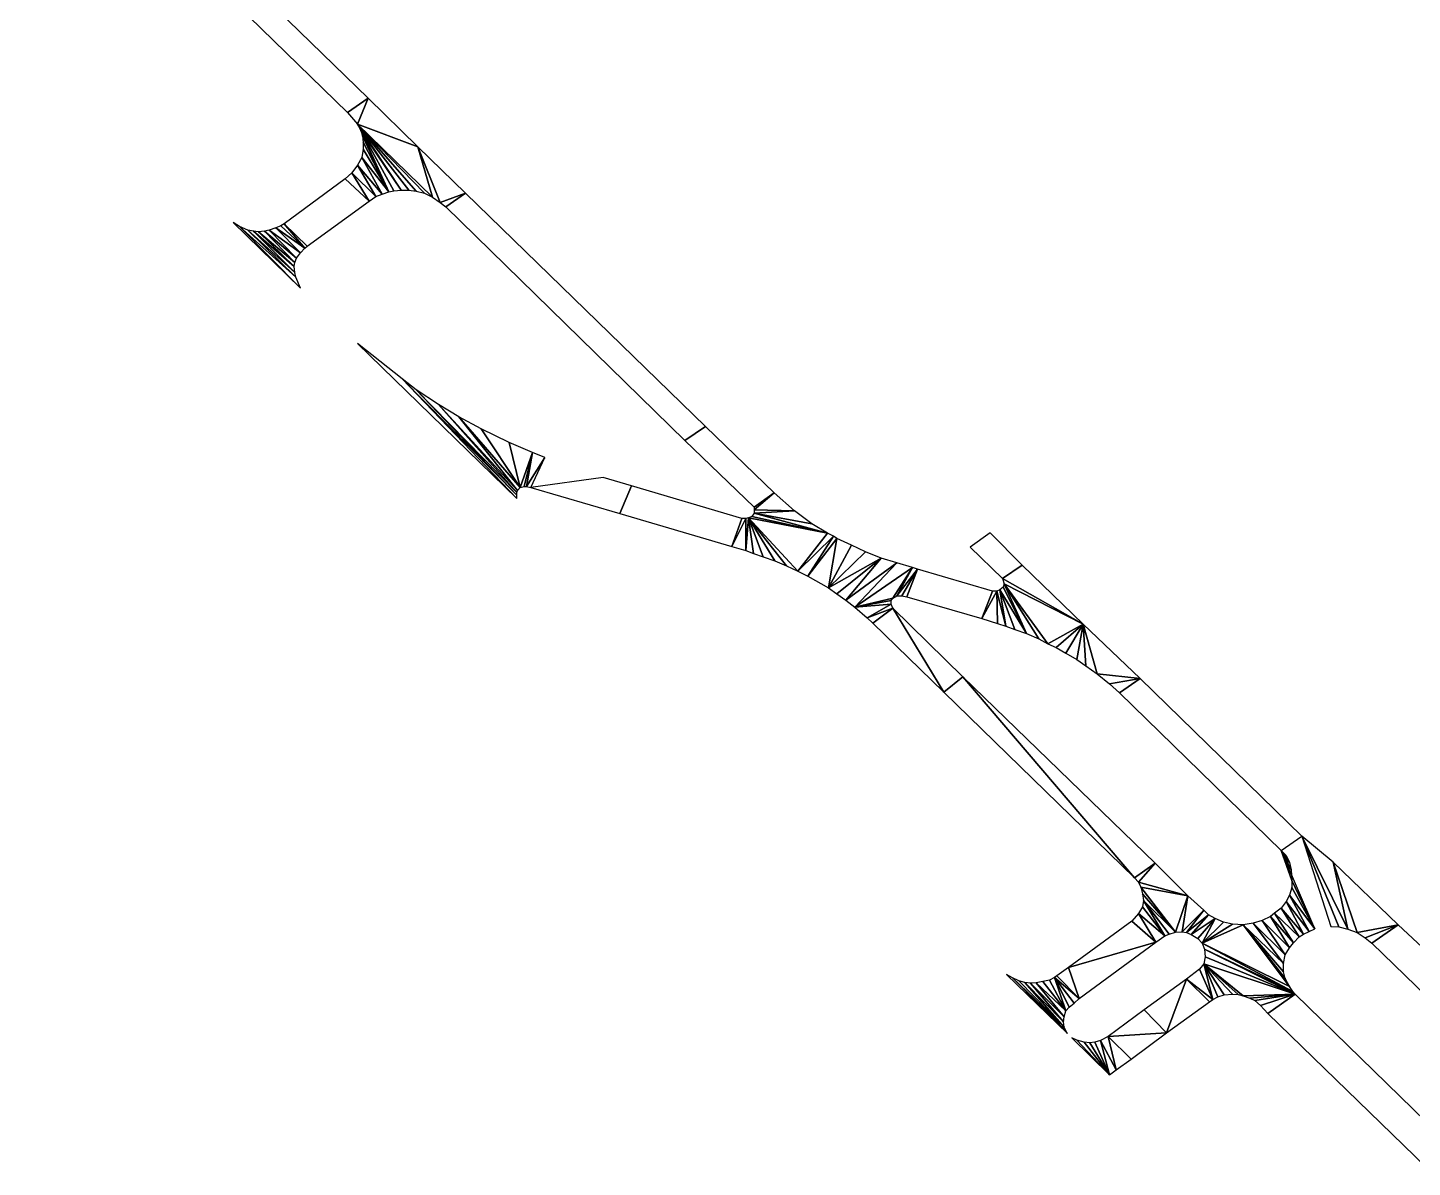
# Model space of a CAD drawing. Extents: x -35426929 to -35396731, y 11996534 to 12011444.
# Drawn here: x -35423335 to -35418661, y 12001857 to 12005703 of the extents above; entities that cross this region are included whole.
import ezdxf

# ---------------------------------------------------------------- set-up
doc = ezdxf.new("R2010")
doc.units = 0

msp = doc.modelspace()

# ---------------------------------------------------------------- linework, layer by layer
at = {"layer": 'mg_to_dxf', "color": 52}
for points in [[(-35423335.13, 12006467.45), (-35422254.91, 12005416.46), (-35422185.31, 12005465.18), (-35423268.31, 12006516.17)], [(-35422221.5, 12005377.49), (-35422221.5, 12005377.49), (-35422185.31, 12005465.18), (-35422254.91, 12005416.46)], [(-35422018.26, 12005300.92), (-35422018.26, 12005300.92), (-35422185.31, 12005465.18), (-35422221.5, 12005377.49)], [(-35422221.5, 12005377.49), (-35422221.5, 12005377.49), (-35422073.94, 12005154.76), (-35422048.89, 12005154.76)], [(-35422221.5, 12005377.49), (-35422221.5, 12005377.49), (-35422048.89, 12005154.76), (-35422023.83, 12005150.58)], [(-35422221.5, 12005377.49), (-35422221.5, 12005377.49), (-35422023.83, 12005150.58), (-35421995.99, 12005143.62)], [(-35422221.5, 12005377.49), (-35422221.5, 12005377.49), (-35422210.36, 12005355.21), (-35422073.94, 12005154.76)], [(-35421968.15, 12005131.09), (-35421968.15, 12005131.09), (-35422221.5, 12005377.49), (-35421995.99, 12005143.62)], [(-35421968.15, 12005131.09), (-35421968.15, 12005131.09), (-35422018.26, 12005300.92), (-35422221.5, 12005377.49)], [(-35422210.36, 12005355.21), (-35422210.36, 12005355.21), (-35422115.7, 12005149.19), (-35422099, 12005151.98)], [(-35422210.36, 12005355.21), (-35422210.36, 12005355.21), (-35422099, 12005151.98), (-35422073.94, 12005154.76)], [(-35422210.36, 12005355.21), (-35422210.36, 12005355.21), (-35422204.79, 12005337.12), (-35422115.7, 12005149.19)], [(-35422204.79, 12005337.12), (-35422204.79, 12005337.12), (-35422202.01, 12005316.24), (-35422115.7, 12005149.19)], [(-35422202.01, 12005292.57), (-35422202.01, 12005292.57), (-35422207.58, 12005264.73), (-35422115.7, 12005149.19)], [(-35422202.01, 12005316.24), (-35422202.01, 12005316.24), (-35422202.01, 12005292.57), (-35422115.7, 12005149.19)], [(-35421943.09, 12005113), (-35421943.09, 12005113), (-35421856.79, 12005143.62), (-35422018.26, 12005300.92)], [(-35421943.09, 12005113), (-35421943.09, 12005113), (-35422018.26, 12005300.92), (-35421968.15, 12005131.09)], [(-35422221.5, 12005238.28), (-35422221.5, 12005238.28), (-35422240.99, 12005213.23), (-35422160.25, 12005132.49)], [(-35422207.58, 12005264.73), (-35422207.58, 12005264.73), (-35422221.5, 12005238.28), (-35422137.98, 12005140.84)], [(-35422221.5, 12005238.28), (-35422221.5, 12005238.28), (-35422160.25, 12005132.49), (-35422137.98, 12005140.84)], [(-35422207.58, 12005264.73), (-35422207.58, 12005264.73), (-35422137.98, 12005140.84), (-35422115.7, 12005149.19)], [(-35422391.33, 12004965.44), (-35422182.52, 12005117.17), (-35422263.26, 12005192.34), (-35422469.28, 12005040.61)], [(-35422240.99, 12005213.23), (-35422240.99, 12005213.23), (-35422263.26, 12005192.34), (-35422182.52, 12005117.17)], [(-35422240.99, 12005213.23), (-35422240.99, 12005213.23), (-35422182.52, 12005117.17), (-35422160.25, 12005132.49)], [(-35421943.09, 12005113), (-35421943.09, 12005113), (-35421923.6, 12005097.69), (-35421856.79, 12005143.62)], [(-35421923.6, 12005097.69), (-35421116.22, 12004309.79), (-35421046.62, 12004357.12), (-35421856.79, 12005143.62)], [(-35422619.62, 12005032.26), (-35422619.62, 12005032.26), (-35422641.89, 12005044.79), (-35422413.6, 12004823.45)], [(-35422619.62, 12005032.26), (-35422619.62, 12005032.26), (-35422413.6, 12004823.45), (-35422430.3, 12004861.04)], [(-35422591.78, 12005019.73), (-35422591.78, 12005019.73), (-35422619.62, 12005032.26), (-35422430.3, 12004861.04)], [(-35422591.78, 12005019.73), (-35422591.78, 12005019.73), (-35422430.3, 12004861.04), (-35422433.09, 12004876.35)], [(-35422572.29, 12005015.56), (-35422572.29, 12005015.56), (-35422591.78, 12005019.73), (-35422433.09, 12004876.35)], [(-35422572.29, 12005015.56), (-35422572.29, 12005015.56), (-35422433.09, 12004876.35), (-35422435.87, 12004897.23)], [(-35422555.59, 12005014.16), (-35422555.59, 12005014.16), (-35422572.29, 12005015.56), (-35422435.87, 12004897.23)], [(-35422536.1, 12005015.56), (-35422536.1, 12005015.56), (-35422555.59, 12005014.16), (-35422433.09, 12004909.76)], [(-35422555.59, 12005014.16), (-35422555.59, 12005014.16), (-35422435.87, 12004897.23), (-35422433.09, 12004909.76)], [(-35422519.4, 12005019.73), (-35422519.4, 12005019.73), (-35422536.1, 12005015.56), (-35422427.52, 12004925.07)], [(-35422536.1, 12005015.56), (-35422536.1, 12005015.56), (-35422433.09, 12004909.76), (-35422427.52, 12004925.07)], [(-35422497.12, 12005026.69), (-35422497.12, 12005026.69), (-35422519.4, 12005019.73), (-35422413.6, 12004943.17)], [(-35422519.4, 12005019.73), (-35422519.4, 12005019.73), (-35422427.52, 12004925.07), (-35422413.6, 12004943.17)], [(-35422497.12, 12005026.69), (-35422497.12, 12005026.69), (-35422399.68, 12004958.48), (-35422480.42, 12005033.65)], [(-35422497.12, 12005026.69), (-35422497.12, 12005026.69), (-35422413.6, 12004943.17), (-35422399.68, 12004958.48)], [(-35422399.68, 12004958.48), (-35422399.68, 12004958.48), (-35422469.28, 12005040.61), (-35422480.42, 12005033.65)], [(-35422399.68, 12004958.48), (-35422399.68, 12004958.48), (-35422391.33, 12004965.44), (-35422469.28, 12005040.61)], [(-35422071.16, 12004517.21), (-35422071.16, 12004517.21), (-35422221.5, 12004636.92), (-35421684.17, 12004113.52)], [(-35422071.16, 12004517.21), (-35422071.16, 12004517.21), (-35421684.17, 12004113.52), (-35421684.17, 12004124.65)], [(-35422023.83, 12004481.01), (-35422023.83, 12004481.01), (-35422071.16, 12004517.21), (-35421684.17, 12004124.65)], [(-35422023.83, 12004481.01), (-35422023.83, 12004481.01), (-35421684.17, 12004124.65), (-35421684.17, 12004134.4)], [(-35421948.66, 12004430.9), (-35421948.66, 12004430.9), (-35422023.83, 12004481.01), (-35421684.17, 12004134.4)], [(-35421948.66, 12004430.9), (-35421948.66, 12004430.9), (-35421684.17, 12004134.4), (-35421681.39, 12004141.36)], [(-35421879.06, 12004389.14), (-35421879.06, 12004389.14), (-35421948.66, 12004430.9), (-35421681.39, 12004141.36)], [(-35421879.06, 12004389.14), (-35421879.06, 12004389.14), (-35421681.39, 12004141.36), (-35421673.04, 12004151.1)], [(-35421803.89, 12004348.77), (-35421803.89, 12004348.77), (-35421879.06, 12004389.14), (-35421673.04, 12004151.1)], [(-35421709.23, 12004302.83), (-35421709.23, 12004302.83), (-35421803.89, 12004348.77), (-35421673.04, 12004151.1)], [(-35421116.22, 12004309.79), (-35420882.36, 12004084.28), (-35420815.54, 12004133), (-35421046.62, 12004357.12)], [(-35421709.23, 12004302.83), (-35421709.23, 12004302.83), (-35421673.04, 12004151.1), (-35421631.28, 12004269.42)], [(-35421631.28, 12004269.42), (-35421631.28, 12004269.42), (-35421673.04, 12004151.1), (-35421659.12, 12004153.89)], [(-35421631.28, 12004269.42), (-35421631.28, 12004269.42), (-35421659.12, 12004153.89), (-35421650.76, 12004153.89)], [(-35421650.76, 12004153.89), (-35421650.76, 12004153.89), (-35421589.51, 12004252.72), (-35421631.28, 12004269.42)], [(-35421650.76, 12004153.89), (-35421650.76, 12004153.89), (-35421636.84, 12004151.1), (-35421589.51, 12004252.72)], [(-35421636.84, 12004151.1), (-35421336.16, 12004063.4), (-35421297.19, 12004156.67), (-35421391.85, 12004184.51)], [(-35421336.16, 12004063.4), (-35420957.53, 12003952.04), (-35420924.12, 12004046.7), (-35421297.19, 12004156.67)], [(-35420745.94, 12004071.76), (-35420745.94, 12004071.76), (-35420815.54, 12004133), (-35420882.36, 12004075.93)], [(-35420882.36, 12004075.93), (-35420882.36, 12004075.93), (-35420815.54, 12004133), (-35420882.36, 12004084.28)], [(-35420634.58, 12003996.59), (-35420634.58, 12003996.59), (-35420882.36, 12004064.79), (-35420890.71, 12004053.66)], [(-35420882.36, 12004064.79), (-35420882.36, 12004064.79), (-35420745.94, 12004071.76), (-35420882.36, 12004075.93)], [(-35420687.48, 12004028.6), (-35420687.48, 12004028.6), (-35420745.94, 12004071.76), (-35420882.36, 12004064.79)], [(-35420634.58, 12003996.59), (-35420634.58, 12003996.59), (-35420687.48, 12004028.6), (-35420882.36, 12004064.79)], [(-35420910.2, 12004046.7), (-35420910.2, 12004046.7), (-35420957.53, 12003952.04), (-35420910.2, 12003938.12)], [(-35420910.2, 12004046.7), (-35420910.2, 12004046.7), (-35420924.12, 12004046.7), (-35420957.53, 12003952.04)], [(-35420901.85, 12004048.09), (-35420901.85, 12004048.09), (-35420910.2, 12003938.12), (-35420885.14, 12003928.38)], [(-35420901.85, 12004048.09), (-35420901.85, 12004048.09), (-35420910.2, 12004046.7), (-35420910.2, 12003938.12)], [(-35420890.71, 12004053.66), (-35420890.71, 12004053.66), (-35420901.85, 12004048.09), (-35420634.58, 12003996.59)], [(-35420901.85, 12004048.09), (-35420901.85, 12004048.09), (-35420734.8, 12003868.52), (-35420634.58, 12003996.59)], [(-35420851.74, 12003917.24), (-35420851.74, 12003917.24), (-35420901.85, 12004048.09), (-35420885.14, 12003928.38)], [(-35420901.85, 12004048.09), (-35420901.85, 12004048.09), (-35420851.74, 12003917.24), (-35420812.76, 12003903.32)], [(-35420773.78, 12003886.61), (-35420773.78, 12003886.61), (-35420734.8, 12003868.52), (-35420901.85, 12004048.09)], [(-35420773.78, 12003886.61), (-35420773.78, 12003886.61), (-35420901.85, 12004048.09), (-35420812.76, 12003903.32)], [(-35420634.58, 12003996.59), (-35420634.58, 12003996.59), (-35420734.8, 12003868.52), (-35420615.09, 12003986.84)], [(-35420734.8, 12003868.52), (-35420734.8, 12003868.52), (-35420701.4, 12003851.81), (-35420615.09, 12003986.84)], [(-35420615.09, 12003986.84), (-35420615.09, 12003986.84), (-35420701.4, 12003851.81), (-35420603.95, 12003978.49)], [(-35420631.79, 12003812.84), (-35420631.79, 12003812.84), (-35420603.95, 12003978.49), (-35420701.4, 12003851.81)], [(-35420631.79, 12003812.84), (-35420631.79, 12003812.84), (-35420553.84, 12003956.22), (-35420603.95, 12003978.49)], [(-35419977.54, 12003889.4), (-35420086.12, 12003997.98), (-35420152.93, 12003949.26), (-35420044.35, 12003843.46)], [(-35420506.51, 12003933.94), (-35420506.51, 12003933.94), (-35420553.84, 12003956.22), (-35420631.79, 12003812.84)], [(-35420453.61, 12003913.06), (-35420453.61, 12003913.06), (-35420506.51, 12003933.94), (-35420631.79, 12003812.84)], [(-35420453.61, 12003913.06), (-35420453.61, 12003913.06), (-35420631.79, 12003812.84), (-35420603.95, 12003791.96)], [(-35420453.61, 12003913.06), (-35420453.61, 12003913.06), (-35420603.95, 12003791.96), (-35420573.33, 12003771.08)], [(-35420400.72, 12003896.36), (-35420400.72, 12003896.36), (-35420453.61, 12003913.06), (-35420573.33, 12003771.08)], [(-35420400.72, 12003896.36), (-35420400.72, 12003896.36), (-35420573.33, 12003771.08), (-35420542.7, 12003747.41)], [(-35420347.82, 12003881.05), (-35420347.82, 12003881.05), (-35420400.72, 12003896.36), (-35420542.7, 12003747.41)], [(-35420347.82, 12003881.05), (-35420347.82, 12003881.05), (-35420542.7, 12003747.41), (-35420414.64, 12003778.04)], [(-35420400.72, 12003785), (-35420400.72, 12003785), (-35420347.82, 12003881.05), (-35420414.64, 12003778.04)], [(-35420331.11, 12003875.48), (-35420331.11, 12003875.48), (-35420347.82, 12003881.05), (-35420400.72, 12003785)], [(-35420384.01, 12003785), (-35420384.01, 12003785), (-35420331.11, 12003875.48), (-35420400.72, 12003785)], [(-35420384.01, 12003785), (-35420384.01, 12003785), (-35420367.31, 12003782.21), (-35420331.11, 12003875.48)], [(-35420367.31, 12003782.21), (-35420113.96, 12003708.43), (-35420077.76, 12003801.7), (-35420331.11, 12003875.48)], [(-35420044.35, 12003843.46), (-35420044.35, 12003843.46), (-35419771.52, 12003690.34), (-35419977.54, 12003889.4)], [(-35420038.79, 12003825.36), (-35420038.79, 12003825.36), (-35419771.52, 12003690.34), (-35420044.35, 12003843.46)], [(-35420063.84, 12003801.7), (-35420063.84, 12003801.7), (-35420113.96, 12003708.43), (-35420061.06, 12003691.73)], [(-35420063.84, 12003801.7), (-35420063.84, 12003801.7), (-35420077.76, 12003801.7), (-35420113.96, 12003708.43)], [(-35420063.84, 12003801.7), (-35420063.84, 12003801.7), (-35420033.22, 12003683.38), (-35420052.71, 12003805.88)], [(-35420033.22, 12003683.38), (-35420033.22, 12003683.38), (-35420063.84, 12003801.7), (-35420061.06, 12003691.73)], [(-35420052.71, 12003805.88), (-35420052.71, 12003805.88), (-35419963.62, 12003658.32), (-35420041.57, 12003814.23)], [(-35420033.22, 12003683.38), (-35420033.22, 12003683.38), (-35420002.59, 12003672.24), (-35420052.71, 12003805.88)], [(-35420052.71, 12003805.88), (-35420052.71, 12003805.88), (-35420002.59, 12003672.24), (-35419963.62, 12003658.32)], [(-35419963.62, 12003658.32), (-35419963.62, 12003658.32), (-35420038.79, 12003825.36), (-35420041.57, 12003814.23)], [(-35420038.79, 12003825.36), (-35420038.79, 12003825.36), (-35419891.23, 12003623.52), (-35419771.52, 12003690.34)], [(-35419921.86, 12003640.22), (-35419921.86, 12003640.22), (-35419891.23, 12003623.52), (-35420038.79, 12003825.36)], [(-35419963.62, 12003658.32), (-35419963.62, 12003658.32), (-35419921.86, 12003640.22), (-35420038.79, 12003825.36)], [(-35420414.64, 12003778.04), (-35420414.64, 12003778.04), (-35420542.7, 12003747.41), (-35420420.2, 12003769.68)], [(-35420542.7, 12003747.41), (-35420542.7, 12003747.41), (-35420420.2, 12003757.15), (-35420420.2, 12003769.68)], [(-35420542.7, 12003747.41), (-35420542.7, 12003747.41), (-35420500.94, 12003711.22), (-35420420.2, 12003757.15)], [(-35420500.94, 12003711.22), (-35420500.94, 12003711.22), (-35420414.64, 12003743.23), (-35420420.2, 12003757.15)], [(-35420500.94, 12003711.22), (-35420500.94, 12003711.22), (-35420481.45, 12003693.12), (-35420414.64, 12003743.23)], [(-35420242.02, 12003460.65), (-35420242.02, 12003460.65), (-35420414.64, 12003743.23), (-35420481.45, 12003693.12)], [(-35420242.02, 12003460.65), (-35420242.02, 12003460.65), (-35420177.99, 12003512.16), (-35420414.64, 12003743.23)], [(-35419771.52, 12003690.34), (-35419771.52, 12003690.34), (-35419891.23, 12003623.52), (-35419863.39, 12003610.99)], [(-35419829.98, 12003591.5), (-35419829.98, 12003591.5), (-35419771.52, 12003690.34), (-35419863.39, 12003610.99)], [(-35419793.79, 12003570.62), (-35419793.79, 12003570.62), (-35419771.52, 12003690.34), (-35419829.98, 12003591.5)], [(-35419763.16, 12003549.74), (-35419763.16, 12003549.74), (-35419771.52, 12003690.34), (-35419793.79, 12003570.62)], [(-35419724.19, 12003521.9), (-35419724.19, 12003521.9), (-35419771.52, 12003690.34), (-35419763.16, 12003549.74)], [(-35419579.41, 12003506.59), (-35419579.41, 12003506.59), (-35419771.52, 12003690.34), (-35419724.19, 12003521.9)], [(-35420242.02, 12003460.65), (-35420242.02, 12003460.65), (-35419598.9, 12002834.23), (-35420177.99, 12003512.16)], [(-35420177.99, 12003512.16), (-35420177.99, 12003512.16), (-35419598.9, 12002834.23), (-35419529.3, 12002882.96)], [(-35419682.42, 12003488.49), (-35419682.42, 12003488.49), (-35419579.41, 12003506.59), (-35419724.19, 12003521.9)], [(-35419682.42, 12003488.49), (-35419682.42, 12003488.49), (-35419649.02, 12003457.87), (-35419579.41, 12003506.59)], [(-35419649.02, 12003457.87), (-35419103.34, 12002926.11), (-35419033.74, 12002974.83), (-35419579.41, 12003506.59)], [(-35418908.45, 12002668.58), (-35418908.45, 12002668.58), (-35419033.74, 12002974.83), (-35418936.29, 12002669.97)], [(-35418877.83, 12002660.23), (-35418877.83, 12002660.23), (-35419033.74, 12002974.83), (-35418908.45, 12002668.58)], [(-35418877.83, 12002660.23), (-35418877.83, 12002660.23), (-35418927.94, 12002887.13), (-35419033.74, 12002974.83)], [(-35419067.14, 12002824.49), (-35419067.14, 12002824.49), (-35418989.19, 12002661.62), (-35419103.34, 12002926.11)], [(-35419067.14, 12002824.49), (-35419067.14, 12002824.49), (-35419103.34, 12002926.11), (-35419069.93, 12002860.68)], [(-35419103.34, 12002926.11), (-35419103.34, 12002926.11), (-35419075.5, 12002885.74), (-35419069.93, 12002860.68)], [(-35419103.34, 12002926.11), (-35419103.34, 12002926.11), (-35419086.63, 12002909.4), (-35419075.5, 12002885.74)], [(-35419584.98, 12002818.92), (-35419584.98, 12002818.92), (-35419529.3, 12002882.96), (-35419598.9, 12002834.23)], [(-35419417.94, 12002772.99), (-35419417.94, 12002772.99), (-35419529.3, 12002882.96), (-35419584.98, 12002818.92)], [(-35418847.2, 12002649.09), (-35418847.2, 12002649.09), (-35418927.94, 12002887.13), (-35418877.83, 12002660.23)], [(-35418708, 12002675.54), (-35418708, 12002675.54), (-35418927.94, 12002887.13), (-35418847.2, 12002649.09)], [(-35419576.63, 12002802.22), (-35419576.63, 12002802.22), (-35419417.94, 12002772.99), (-35419584.98, 12002818.92)], [(-35419576.63, 12002802.22), (-35419576.63, 12002802.22), (-35419459.7, 12002650.49), (-35419417.94, 12002772.99)], [(-35419576.63, 12002802.22), (-35419576.63, 12002802.22), (-35419571.06, 12002779.95), (-35419459.7, 12002650.49)], [(-35419067.14, 12002800.83), (-35419067.14, 12002800.83), (-35419075.5, 12002775.77), (-35418989.19, 12002661.62)], [(-35419067.14, 12002824.49), (-35419067.14, 12002824.49), (-35419067.14, 12002800.83), (-35418989.19, 12002661.62)], [(-35419571.06, 12002779.95), (-35419571.06, 12002779.95), (-35419568.28, 12002757.67), (-35419459.7, 12002650.49)], [(-35419568.28, 12002757.67), (-35419568.28, 12002757.67), (-35419571.06, 12002735.4), (-35419495.89, 12002637.96)], [(-35419568.28, 12002757.67), (-35419568.28, 12002757.67), (-35419495.89, 12002637.96), (-35419481.97, 12002643.53)], [(-35419568.28, 12002757.67), (-35419568.28, 12002757.67), (-35419481.97, 12002643.53), (-35419459.7, 12002650.49)], [(-35419417.94, 12002772.99), (-35419417.94, 12002772.99), (-35419459.7, 12002650.49), (-35419437.43, 12002651.88)], [(-35419417.94, 12002772.99), (-35419417.94, 12002772.99), (-35419437.43, 12002651.88), (-35419365.04, 12002724.26)], [(-35419086.63, 12002753.5), (-35419086.63, 12002753.5), (-35419103.34, 12002731.22), (-35419028.17, 12002643.53)], [(-35419075.5, 12002775.77), (-35419075.5, 12002775.77), (-35419086.63, 12002753.5), (-35419008.68, 12002653.27)], [(-35419086.63, 12002753.5), (-35419086.63, 12002753.5), (-35419028.17, 12002643.53), (-35419008.68, 12002653.27)], [(-35419075.5, 12002775.77), (-35419075.5, 12002775.77), (-35419008.68, 12002653.27), (-35418989.19, 12002661.62)], [(-35419584.98, 12002713.13), (-35419584.98, 12002713.13), (-35419607.25, 12002688.07), (-35419526.52, 12002617.08)], [(-35419571.06, 12002735.4), (-35419571.06, 12002735.4), (-35419584.98, 12002713.13), (-35419495.89, 12002637.96)], [(-35419584.98, 12002713.13), (-35419584.98, 12002713.13), (-35419526.52, 12002617.08), (-35419495.89, 12002637.96)], [(-35419365.04, 12002724.26), (-35419365.04, 12002724.26), (-35419437.43, 12002651.88), (-35419423.51, 12002649.09)], [(-35419423.51, 12002649.09), (-35419423.51, 12002649.09), (-35419348.34, 12002708.95), (-35419365.04, 12002724.26)], [(-35419423.51, 12002649.09), (-35419423.51, 12002649.09), (-35419406.8, 12002642.13), (-35419348.34, 12002708.95)], [(-35419326.06, 12002696.42), (-35419326.06, 12002696.42), (-35419348.34, 12002708.95), (-35419406.8, 12002642.13)], [(-35419061.58, 12002614.29), (-35419061.58, 12002614.29), (-35419125.61, 12002714.52), (-35419139.53, 12002703.38)], [(-35419103.34, 12002731.22), (-35419103.34, 12002731.22), (-35419125.61, 12002714.52), (-35419042.09, 12002635.17)], [(-35419061.58, 12002614.29), (-35419061.58, 12002614.29), (-35419042.09, 12002635.17), (-35419125.61, 12002714.52)], [(-35419028.17, 12002643.53), (-35419028.17, 12002643.53), (-35419103.34, 12002731.22), (-35419042.09, 12002635.17)], [(-35419821.63, 12002530.77), (-35419821.63, 12002530.77), (-35419526.52, 12002617.08), (-35419607.25, 12002688.07)], [(-35419326.06, 12002696.42), (-35419326.06, 12002696.42), (-35419406.8, 12002642.13), (-35419384.53, 12002629.61)], [(-35419370.61, 12002612.9), (-35419370.61, 12002612.9), (-35419326.06, 12002696.42), (-35419384.53, 12002629.61)], [(-35419370.61, 12002612.9), (-35419370.61, 12002612.9), (-35419298.22, 12002683.89), (-35419326.06, 12002696.42)], [(-35419370.61, 12002612.9), (-35419370.61, 12002612.9), (-35419267.6, 12002676.93), (-35419298.22, 12002683.89)], [(-35419370.61, 12002612.9), (-35419370.61, 12002612.9), (-35419231.41, 12002675.54), (-35419267.6, 12002676.93)], [(-35419075.5, 12002466.74), (-35419075.5, 12002466.74), (-35419231.41, 12002675.54), (-35419370.61, 12002612.9)], [(-35419094.99, 12002544.69), (-35419094.99, 12002544.69), (-35419198, 12002681.11), (-35419231.41, 12002675.54)], [(-35419094.99, 12002516.85), (-35419094.99, 12002516.85), (-35419094.99, 12002544.69), (-35419231.41, 12002675.54)], [(-35419089.42, 12002494.58), (-35419089.42, 12002494.58), (-35419094.99, 12002516.85), (-35419231.41, 12002675.54)], [(-35419075.5, 12002466.74), (-35419075.5, 12002466.74), (-35419089.42, 12002494.58), (-35419231.41, 12002675.54)], [(-35419089.42, 12002573.92), (-35419089.42, 12002573.92), (-35419167.37, 12002689.46), (-35419198, 12002681.11)], [(-35419094.99, 12002544.69), (-35419094.99, 12002544.69), (-35419089.42, 12002573.92), (-35419198, 12002681.11)], [(-35419075.5, 12002597.59), (-35419075.5, 12002597.59), (-35419139.53, 12002703.38), (-35419167.37, 12002689.46)], [(-35419089.42, 12002573.92), (-35419089.42, 12002573.92), (-35419075.5, 12002597.59), (-35419167.37, 12002689.46)], [(-35419075.5, 12002597.59), (-35419075.5, 12002597.59), (-35419061.58, 12002614.29), (-35419139.53, 12002703.38)], [(-35418819.36, 12002631), (-35418819.36, 12002631), (-35418708, 12002675.54), (-35418847.2, 12002649.09)], [(-35418819.36, 12002631), (-35418819.36, 12002631), (-35418797.09, 12002612.9), (-35418708, 12002675.54)], [(-35418797.09, 12002612.9), (-35418610.56, 12002431.94), (-35418610.56, 12002583.67), (-35418708, 12002675.54)], [(-35419821.63, 12002530.77), (-35419821.63, 12002530.77), (-35419785.44, 12002426.37), (-35419526.52, 12002617.08)], [(-35419064.36, 12002450.03), (-35419064.36, 12002450.03), (-35419370.61, 12002612.9), (-35419362.26, 12002593.41)], [(-35419064.36, 12002450.03), (-35419064.36, 12002450.03), (-35419075.5, 12002466.74), (-35419370.61, 12002612.9)], [(-35419056.01, 12002441.68), (-35419056.01, 12002441.68), (-35419359.47, 12002566.96), (-35419365.04, 12002543.3)], [(-35419056.01, 12002441.68), (-35419056.01, 12002441.68), (-35419362.26, 12002593.41), (-35419359.47, 12002566.96)], [(-35419056.01, 12002441.68), (-35419056.01, 12002441.68), (-35419064.36, 12002450.03), (-35419362.26, 12002593.41)], [(-35419821.63, 12002530.77), (-35419821.63, 12002530.77), (-35419860.61, 12002502.93), (-35419785.44, 12002426.37)], [(-35419378.96, 12002525.2), (-35419378.96, 12002525.2), (-35419423.51, 12002491.79), (-35419334.42, 12002423.58)], [(-35419365.04, 12002543.3), (-35419365.04, 12002543.3), (-35419378.96, 12002525.2), (-35419334.42, 12002423.58)], [(-35419365.04, 12002543.3), (-35419365.04, 12002543.3), (-35419334.42, 12002423.58), (-35419317.71, 12002431.94)], [(-35419365.04, 12002543.3), (-35419365.04, 12002543.3), (-35419317.71, 12002431.94), (-35419295.44, 12002438.9)], [(-35419365.04, 12002543.3), (-35419365.04, 12002543.3), (-35419295.44, 12002438.9), (-35419267.6, 12002441.68)], [(-35419231.41, 12002436.11), (-35419231.41, 12002436.11), (-35419365.04, 12002543.3), (-35419248.11, 12002440.29)], [(-35419248.11, 12002440.29), (-35419248.11, 12002440.29), (-35419365.04, 12002543.3), (-35419267.6, 12002441.68)], [(-35419056.01, 12002441.68), (-35419056.01, 12002441.68), (-35419365.04, 12002543.3), (-35419231.41, 12002436.11)], [(-35420010.95, 12002495.97), (-35420010.95, 12002495.97), (-35420030.43, 12002507.11), (-35419824.41, 12002308.04)], [(-35420010.95, 12002495.97), (-35420010.95, 12002495.97), (-35419824.41, 12002308.04), (-35419829.98, 12002317.79)], [(-35419988.67, 12002486.23), (-35419988.67, 12002486.23), (-35420010.95, 12002495.97), (-35419835.55, 12002330.32)], [(-35419835.55, 12002330.32), (-35419835.55, 12002330.32), (-35420010.95, 12002495.97), (-35419829.98, 12002317.79)], [(-35419969.18, 12002480.66), (-35419969.18, 12002480.66), (-35419988.67, 12002486.23), (-35419835.55, 12002330.32)], [(-35419969.18, 12002480.66), (-35419969.18, 12002480.66), (-35419835.55, 12002330.32), (-35419838.33, 12002348.41)], [(-35419949.7, 12002477.87), (-35419949.7, 12002477.87), (-35419969.18, 12002480.66), (-35419838.33, 12002348.41)], [(-35419930.21, 12002479.27), (-35419930.21, 12002479.27), (-35419949.7, 12002477.87), (-35419835.55, 12002365.12)], [(-35419949.7, 12002477.87), (-35419949.7, 12002477.87), (-35419838.33, 12002348.41), (-35419835.55, 12002365.12)], [(-35419907.93, 12002483.44), (-35419907.93, 12002483.44), (-35419930.21, 12002479.27), (-35419829.98, 12002384.61)], [(-35419930.21, 12002479.27), (-35419930.21, 12002479.27), (-35419835.55, 12002365.12), (-35419829.98, 12002384.61)], [(-35419907.93, 12002483.44), (-35419907.93, 12002483.44), (-35419829.98, 12002384.61), (-35419885.66, 12002489.01)], [(-35419829.98, 12002384.61), (-35419829.98, 12002384.61), (-35419868.96, 12002497.36), (-35419885.66, 12002489.01)], [(-35419868.96, 12002497.36), (-35419868.96, 12002497.36), (-35419785.44, 12002426.37), (-35419860.61, 12002502.93)], [(-35419818.84, 12002397.14), (-35419818.84, 12002397.14), (-35419802.14, 12002411.06), (-35419868.96, 12002497.36)], [(-35419868.96, 12002497.36), (-35419868.96, 12002497.36), (-35419802.14, 12002411.06), (-35419785.44, 12002426.37)], [(-35419829.98, 12002384.61), (-35419829.98, 12002384.61), (-35419818.84, 12002397.14), (-35419868.96, 12002497.36)], [(-35419490.32, 12002310.83), (-35419490.32, 12002310.83), (-35419423.51, 12002491.79), (-35419565.49, 12002388.78)], [(-35419490.32, 12002310.83), (-35419490.32, 12002310.83), (-35419345.55, 12002415.23), (-35419423.51, 12002491.79)], [(-35419334.42, 12002423.58), (-35419334.42, 12002423.58), (-35419423.51, 12002491.79), (-35419345.55, 12002415.23)], [(-35419056.01, 12002441.68), (-35419056.01, 12002441.68), (-35419231.41, 12002436.11), (-35419209.13, 12002427.76)], [(-35419056.01, 12002441.68), (-35419056.01, 12002441.68), (-35419209.13, 12002427.76), (-35419192.43, 12002419.41)], [(-35419172.94, 12002402.7), (-35419172.94, 12002402.7), (-35419056.01, 12002441.68), (-35419192.43, 12002419.41)], [(-35419172.94, 12002402.7), (-35419172.94, 12002402.7), (-35419147.88, 12002376.25), (-35419056.01, 12002441.68)], [(-35419147.88, 12002376.25), (-35418613.34, 12001857.03), (-35418613.34, 12002010.15), (-35419056.01, 12002441.68)], [(-35419687.99, 12002298.3), (-35419687.99, 12002298.3), (-35419490.32, 12002310.83), (-35419565.49, 12002388.78)], [(-35419793.79, 12002285.77), (-35419793.79, 12002285.77), (-35419810.49, 12002294.12), (-35419682.42, 12002168.84)], [(-35419793.79, 12002285.77), (-35419793.79, 12002285.77), (-35419682.42, 12002168.84), (-35419768.73, 12002278.81)], [(-35419682.42, 12002168.84), (-35419682.42, 12002168.84), (-35419713.05, 12002284.38), (-35419732.54, 12002278.81)], [(-35419660.15, 12002185.55), (-35419660.15, 12002185.55), (-35419687.99, 12002298.3), (-35419713.05, 12002284.38)], [(-35419682.42, 12002168.84), (-35419682.42, 12002168.84), (-35419660.15, 12002185.55), (-35419713.05, 12002284.38)], [(-35419490.32, 12002310.83), (-35419490.32, 12002310.83), (-35419687.99, 12002298.3), (-35419610.04, 12002221.74)], [(-35419660.15, 12002185.55), (-35419660.15, 12002185.55), (-35419610.04, 12002221.74), (-35419687.99, 12002298.3)], [(-35419682.42, 12002168.84), (-35419682.42, 12002168.84), (-35419749.24, 12002277.42), (-35419768.73, 12002278.81)], [(-35419682.42, 12002168.84), (-35419682.42, 12002168.84), (-35419732.54, 12002278.81), (-35419749.24, 12002277.42)]]:
    msp.add_3dface(points, dxfattribs=at)

doc.saveas('drawing.dxf')
